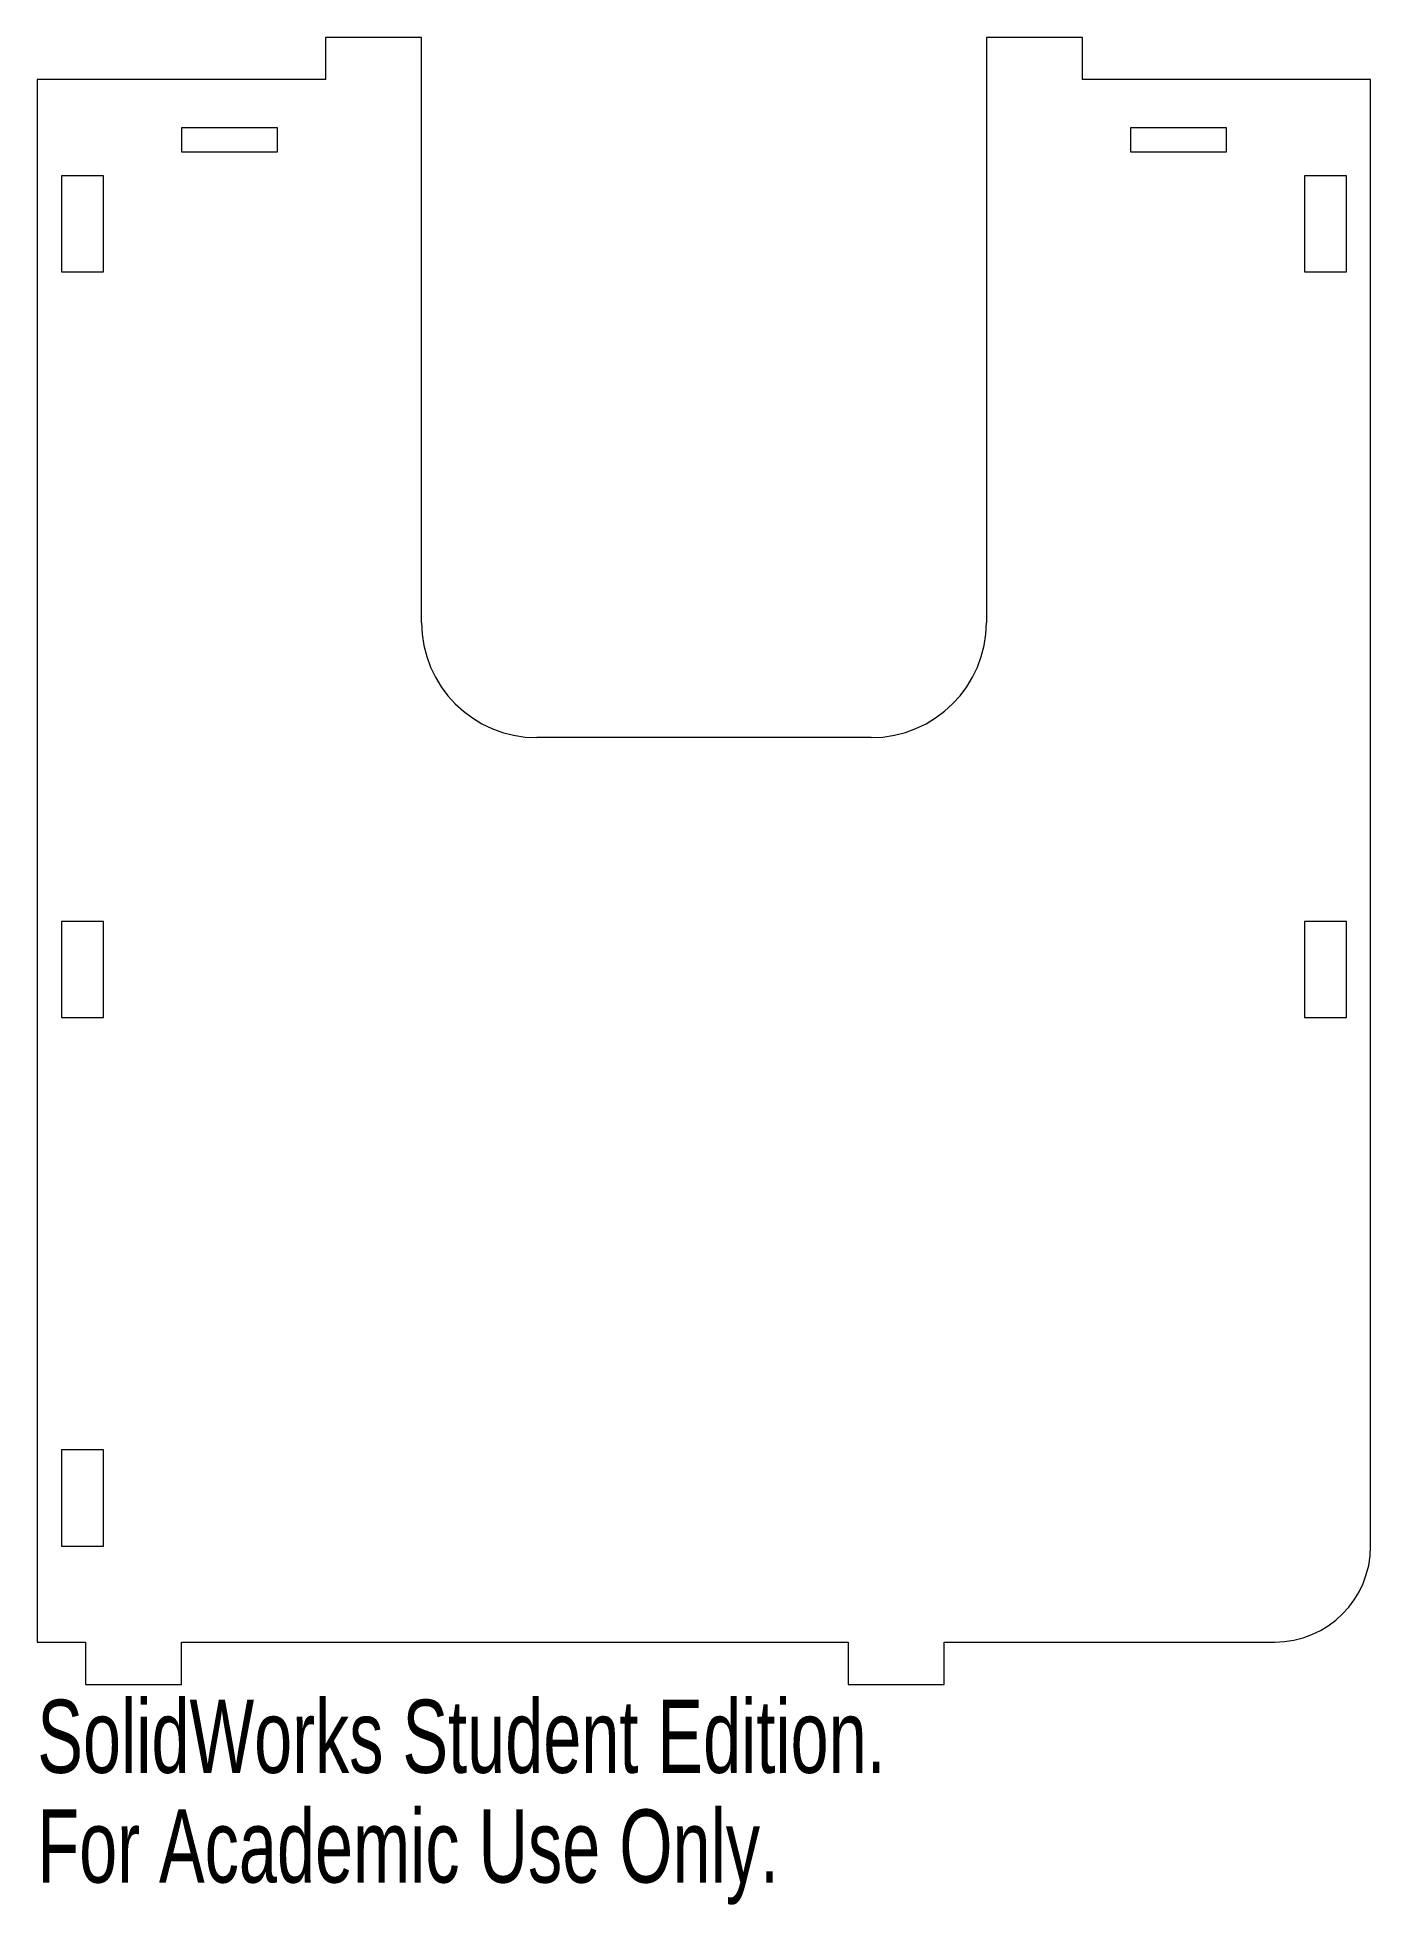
# Model space of a CAD drawing. Header units: inches. Extents: x -2.74 to 0.73, y -0.68 to 4.18.
import ezdxf

# ---------------------------------------------------------------- set-up
doc = ezdxf.new("R2010")
doc.units = ezdxf.units.IN
doc.header["$MEASUREMENT"] = 0
doc.styles.add('SLDTEXTSTYLE0', font='TXT', dxfattribs={"width": 0.7})

msp = doc.modelspace()

# ---------------------------------------------------------------- linework, layer by layer
at = {"color": 7, "linetype": 'Continuous', "lineweight": 15}
for p, q in [((-1.7353, 4.1759), (-1.9853, 4.1759)), ((-1.9853, 4.1759), (-1.9853, 4.0659)), ((-1.7353, 2.6536), (-1.7353, 4.1759)), ((-0.0153, 4.1759), (-0.2653, 4.1759)), ((-0.2653, 4.1759), (-0.2653, 2.6536)), ((-0.0153, 4.0659), (-0.0153, 4.1759)), ((-1.9853, 4.0659), (-2.7353, 4.0659)), ((-2.7353, 4.0659), (-2.7353, 0)), ((0.7347, 4.0659), (-0.0153, 4.0659)), ((0.7347, 0.25), (0.7347, 4.0659)), ((-2.3603, 3.9409), (-2.3603, 3.8784)), ((-2.1103, 3.9409), (-2.3603, 3.9409)), ((-2.1103, 3.8784), (-2.1103, 3.9409)), ((0.1097, 3.9409), (0.1097, 3.8784)), ((0.3597, 3.9409), (0.1097, 3.9409)), ((0.3597, 3.8784), (0.3597, 3.9409)), ((-2.3603, 3.8784), (-2.1103, 3.8784)), ((0.1097, 3.8784), (0.3597, 3.8784)), ((-2.6728, 3.8159), (-2.6728, 3.5659)), ((-2.5628, 3.8159), (-2.6728, 3.8159)), ((-2.5628, 3.5659), (-2.5628, 3.8159)), ((0.6722, 3.8159), (0.5622, 3.8159)), ((0.5622, 3.8159), (0.5622, 3.5659)), ((0.6722, 3.5659), (0.6722, 3.8159)), ((-2.6728, 3.5659), (-2.5628, 3.5659)), ((0.5622, 3.5659), (0.6722, 3.5659)), ((-0.5653, 2.3536), (-1.4353, 2.3536)), ((-2.6728, 1.875), (-2.6728, 1.625)), ((-2.5628, 1.875), (-2.6728, 1.875)), ((-2.5628, 1.625), (-2.5628, 1.875)), ((0.6722, 1.875), (0.5622, 1.875)), ((0.5622, 1.875), (0.5622, 1.625)), ((0.6722, 1.625), (0.6722, 1.875)), ((-2.6728, 1.625), (-2.5628, 1.625)), ((0.5622, 1.625), (0.6722, 1.625)), ((-2.6728, 0.5), (-2.6728, 0.25)), ((-2.5628, 0.5), (-2.6728, 0.5)), ((-2.5628, 0.25), (-2.5628, 0.5)), ((-2.6728, 0.25), (-2.5628, 0.25)), ((-2.7353, 0), (-2.6103, 0)), ((-2.6103, 0), (-2.6103, -0.11)), ((-2.3603, -0.11), (-2.3603, 0)), ((-2.3603, 0), (-0.6253, 0)), ((-0.6253, 0), (-0.6253, -0.11)), ((-0.3753, 0), (0.4847, 0)), ((-0.3753, -0.11), (-0.3753, 0)), ((-2.6103, -0.11), (-2.3603, -0.11)), ((-0.6253, -0.11), (-0.3753, -0.11))]:
    msp.add_line(p, q, dxfattribs=at)
for centre, radius, start, end in [((-1.4353, 2.6536), 0.3, 180, 270), ((-0.5653, 2.6536), 0.3, 270, 0), ((0.4847, 0.25), 0.25, 270, 0)]:
    msp.add_arc(centre, radius, start, end, dxfattribs=at)

# ---------------------------------------------------------------- texts
at = {"color": 7, "linetype": 'Continuous', "char_height": 0.1903, "attachment_point": 1, "style": 'SLDTEXTSTYLE0'}
for s, insert in [('SolidWorks Student Edition.', (-2.7353, -0.1501)), ('For Academic Use Only.', (-2.7353, -0.4356))]:
    msp.add_mtext(s, dxfattribs=dict(at, insert=insert))

doc.saveas('drawing.dxf')
